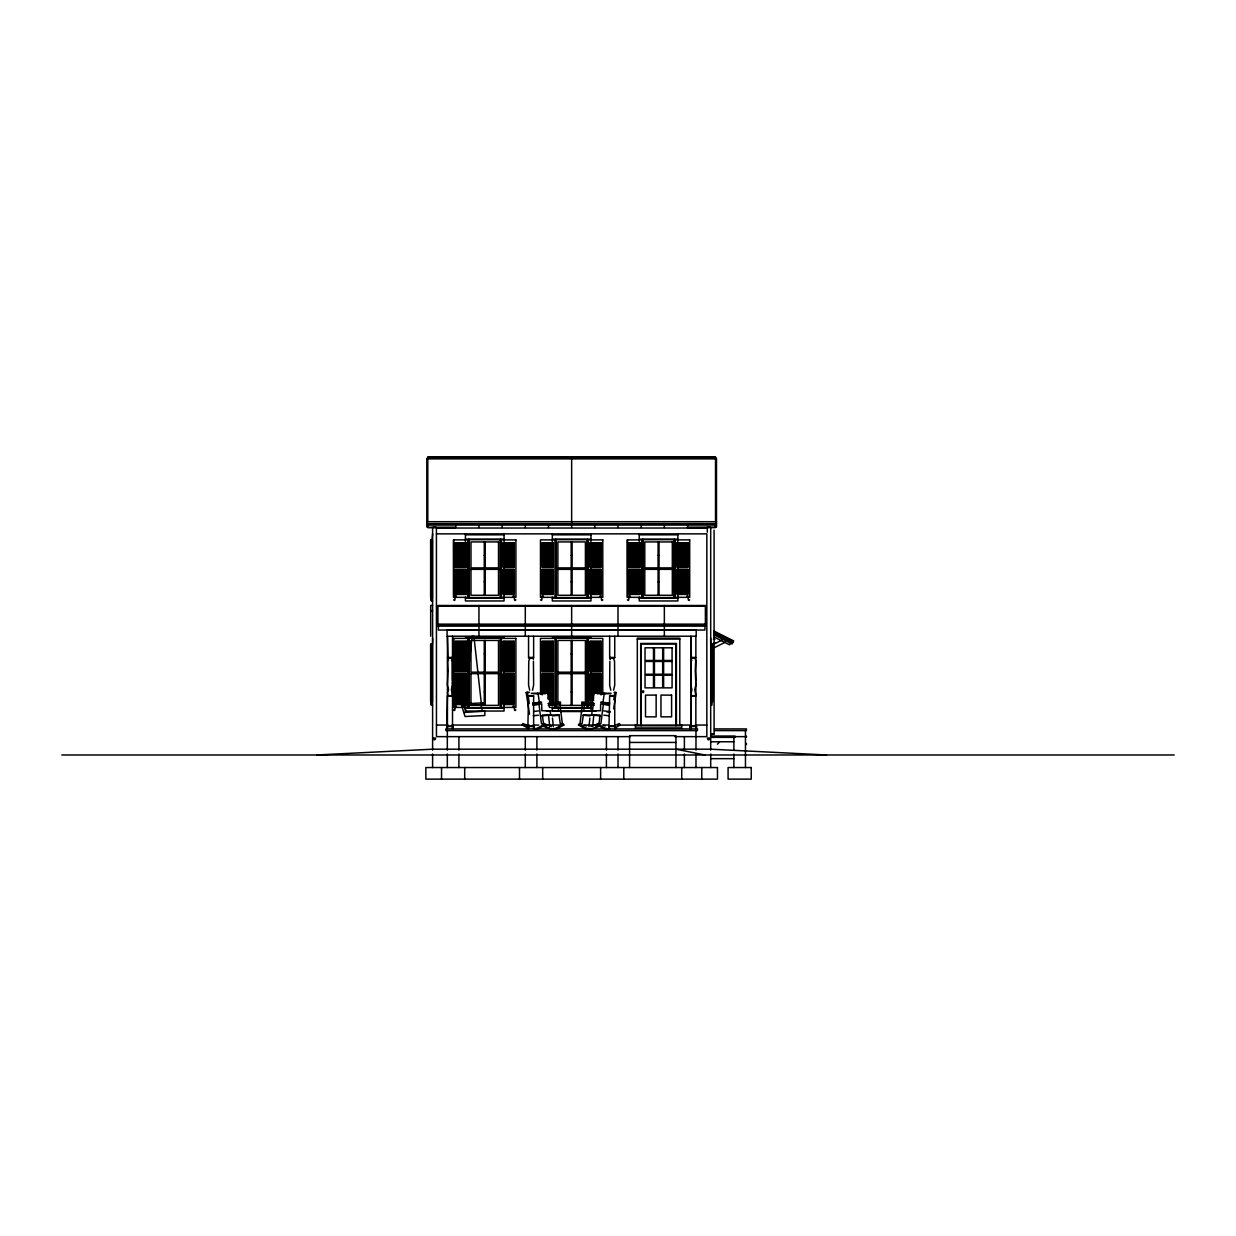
<?xml version="1.0" encoding="UTF-8"?>
<svg xmlns="http://www.w3.org/2000/svg" width="1236" height="1236" viewBox="0 0 1236 1236"><rect width="100%" height="100%" fill="white"/><g stroke="black" fill="none" stroke-linecap="round" stroke-linejoin="round"><path stroke-width="1.5" d="M431.209 596.262L431.194 600.572M431.209 700.549L431.194 704.86M594.408 703.485L581.862 702.326L581.801 704.01L584.551 704.087L583.809 710.746L600.541 710.746L600.619 704.01L602.705 704.01L602.782 702.326L600.681 702.326L609.394 703.284M609.657 695.713L608.946 728.916L609.549 726.011L614.848 726.011L614.74 728.916L614.74 695.713M447.432 684.806L447.988 671.488M690.785 684.806L690.939 682.257M588.969 726.768L589.881 718.085M592.6 726.629L593.713 716.077M464.674 703.902L472.152 636.123M582.465 704.087L579.978 723.771A3.214 1.607 90 0 0 579.205 723.832L578.479 725.022L583.979 728.112A57.165 28.582 -90 0 0 589.201 728.946M603.369 704.087L600.881 723.771A3.214 1.607 -90 0 0 600.109 723.832L599.383 725.022L604.883 728.112A57.165 28.582 90 0 0 610.105 728.946M512.986 596.262C515.675 593.218 513.033 602.921 515.875 599.877M512.986 706.343C515.675 703.299 513.033 713.002 515.875 709.958M599.893 596.262C602.735 593.218 600.093 602.921 602.782 599.877M686.799 596.262C689.487 593.218 686.845 602.921 689.688 599.877M452.5 685.13L451.372 689.564L452.422 694.926M695.868 685.13L694.725 689.564L695.791 694.926M596.123 692.284L594.037 692.284L592.307 703.485L581.862 702.326M592.446 710.638L593.574 703.392M602.766 703.485L604.327 693.303L605.516 693.674M613.798 699.746L614.941 692.284L616.146 692.531L613.643 708.831M608.946 728.916L609.549 726.011M690.074 726.984L690.677 726.011L690.059 728.916L690.661 726.011L695.976 726.011L696.579 728.916L695.961 726.011L696.579 726.984L695.868 726.011L696.563 726.49L690.059 726.49L690.769 726.011M599.8 726.135L591.287 728.946A57.165 28.582 -90 0 1 586.065 728.112L580.565 725.022L581.291 723.832A3.214 1.607 90 0 1 582.063 723.771L583.33 715.026L600.063 715.026L598.95 723.863A3.214 1.607 -90 0 0 598.023 723.832L597.282 725.022L602.797 728.112A57.165 28.582 90 0 0 608.019 728.946M543.237 725.099L543.763 723.585A4.774 2.379 -90 0 1 544.242 723.632L551.457 726.598M690.97 660.936L691.82 660.457L691.017 658.942M690.862 694.926L691.928 689.564L690.785 685.13M452.361 682.257L452.5 684.806M695.713 682.257L695.868 684.806M690.939 680.851L690.97 661.214M431.395 598.131L431.395 600.912L432.6 600.959M431.395 702.419L431.395 705.2L432.6 705.246M717.405 744.18L719.445 742.141M446.721 726.49L452.623 726.011L453.226 728.916L452.608 726.011L453.241 726.49L446.721 726.49L446.706 728.916L447.447 695.713L451.912 695.59M452.361 680.851L452.314 660.936L451.48 660.457C454.755 656.965 445.192 656.949 448.452 660.457L447.617 660.936L448.035 670.824M542.542 726.135L551.055 728.946A57.165 28.582 90 0 0 556.262 728.112L561.777 725.022L561.036 723.832A3.214 1.607 -90 0 0 560.279 723.771L559.012 715.026L542.28 715.026L543.546 723.771A3.214 1.607 90 0 1 544.319 723.832L545.045 725.022L542.959 725.022L537.459 728.112A57.165 28.582 -90 0 1 533.983 728.885M545.045 725.022L539.545 728.112A57.165 28.582 -90 0 1 534.323 728.946L533.736 726.011L528.452 726.011L527.834 728.916L528.56 695.713M559.877 704.087L562.365 723.771A3.214 1.607 -90 0 1 563.137 723.832L563.863 725.022L558.363 728.112A57.165 28.582 90 0 1 554.887 728.885M528.56 726.011L527.834 726.49L534.354 726.49L534.354 728.916M609.657 726.011L608.946 726.49L615.451 726.49L615.451 728.916L614.74 726.011M597.714 726.135L594.392 727.88M456.501 596.262C453.627 593.234 456.331 602.89 453.597 599.877M543.407 596.262C540.534 593.234 543.237 602.89 540.503 599.877M630.314 596.262C627.44 593.234 630.144 602.89 627.409 599.877M456.501 706.343C453.627 703.315 456.331 712.971 453.597 709.958M533.442 661.214L533.628 685.13L532.484 690.229M695.683 661.214L695.265 670.824M714.161 643.987L721.793 640.171M714.084 647.803L725.393 642.148M615.296 727.88L620.009 725.099L619.483 723.585A4.774 2.379 -90 0 0 619.004 723.632L613.473 726.258M536.826 693.674L538.015 693.303L539.576 703.485M450.939 657.815L452.515 657.459L447.447 657.459L449.008 657.815M532.052 657.815L533.628 657.459L528.56 657.459L530.12 657.815M449.008 695.713L447.447 696.084L452.515 696.084L450.939 695.713M613.164 657.815L614.74 657.459L609.657 657.459L611.233 657.815M530.12 695.713L528.56 696.084L533.628 696.084L532.052 695.713M694.277 657.815L695.868 657.459L690.769 657.459L692.345 657.815M611.233 695.713L609.657 696.084L614.74 696.084L613.164 695.713M692.345 695.713L690.769 696.084L695.853 696.084L694.277 695.713M590.885 726.598L598.1 723.632A4.774 2.379 90 0 1 598.579 723.585L599.105 725.099M529.533 714.269L526.196 692.531L529.487 692.284M532.948 703.284L541.662 702.326L539.56 702.326L539.622 704.01L541.723 704.01L541.801 710.746L558.533 710.746L557.791 704.087L560.541 704.01L560.464 702.326L550.02 703.485L548.305 692.284L545.014 692.531L545.184 693.674L533.473 693.674M458.154 694.122L460.518 693.751M711.38 734.076L713.357 734.091M714.084 734.045L714.084 530.136M533.628 711.488L538.51 710.901M546.436 711.21L550.174 710.746L550.638 715.026L542.001 715.907M532.608 703.099L539.56 702.326M532.731 704.829L537.768 704.273M533.149 705.014L538.185 704.458M547.934 703.485L560.464 702.326M556.586 704.273L548.197 705.2L557.003 704.458M533.21 715.737L538.51 715.196M552.353 715.907L559.414 715.196M695.25 695.59L690.785 695.652L690.769 728.916L690.661 726.011M461.739 705.771L484.666 704.458L484.543 702.774L461.213 704.072M463.794 712.477L484.836 711.194L484.836 715.52L465.045 716.525L457.799 692.979L460.209 692.732L466.173 712.338M316.725 754.98L432.6 749.186L710.7 749.186L826.575 754.98M480.804 703.099L481.762 703.052M711.179 734.045L714.084 733.921M427.78 458.324L715.52 458.324M427.78 457.475L715.52 457.475M427.78 458.803L715.52 458.803M426.806 521.7L716.494 521.7M426.806 523.631L716.494 523.631M427.78 525.068L715.52 525.068L715.474 527.432L687.525 527.494L687.525 523.631M433.28 527.108L435.783 527.108M707.517 527.108L710.02 527.108M427.78 523.631L427.78 527.494L455.775 527.432L455.775 523.631M687.525 527.432L715.474 527.432L715.52 523.631M427.78 527.494L455.775 527.494M706.837 528.035L436.416 528.035L436.462 736.641L630.437 736.641M432.6 533.859L432.121 539.159M436.462 533.859L706.837 533.859L706.837 736.641L674.779 736.641M465.431 534.817L504.056 534.817M552.337 534.817L590.962 534.817M639.244 534.817L677.869 534.817M465.431 539.159L504.056 539.159M552.337 539.159L590.962 539.159M639.244 539.159L677.869 539.159M453.566 539.885L468.089 539.885L468.089 597.343L453.566 597.343L453.566 539.885L453.627 597.343M554.995 539.885L540.472 539.885L540.472 597.343L554.995 597.343L554.933 539.885M627.378 539.885L641.901 539.885L641.901 597.343L627.378 597.343L627.378 539.885L627.44 597.343M430.947 542.789L431.858 542.789M455.281 543.052L466.374 543.052M503.114 543.052L514.207 543.052M542.187 543.052L553.28 543.052M590.02 543.052L601.113 543.052M629.093 543.052L640.186 543.052M676.926 543.052L688.019 543.052M455.281 544.504L466.374 544.504M503.114 544.504L514.207 544.504M542.187 544.504L553.28 544.504M590.02 544.504L601.113 544.504M629.093 544.504L640.186 544.504M676.926 544.504L688.019 544.504M455.281 545.957L466.374 545.957M503.114 545.957L514.207 545.957M542.187 545.957L553.28 545.957M590.02 545.957L601.113 545.957M629.093 545.957L640.186 545.957M676.926 545.957L688.019 545.957M455.281 547.409L466.374 547.409M503.114 547.409L514.207 547.409M542.187 547.409L553.28 547.409M590.02 547.409L601.113 547.409M629.093 547.409L640.186 547.409M676.926 547.409L688.019 547.409M455.281 548.846L466.374 548.846M503.114 548.846L514.207 548.846M542.187 548.846L553.28 548.846M590.02 548.846L601.113 548.846M629.093 548.846L640.186 548.846M676.926 548.846L688.019 548.846M455.281 550.298L466.374 550.298M503.114 550.298L514.207 550.298M542.187 550.298L553.28 550.298M590.02 550.298L601.113 550.298M629.093 550.298L640.186 550.298M676.926 550.298L688.019 550.298M455.281 551.75L466.374 551.75M503.114 551.75L514.207 551.75M542.187 551.75L553.28 551.75M590.02 551.75L601.113 551.75M629.093 551.75L640.186 551.75M676.926 551.75L688.019 551.75M455.281 553.203L466.374 553.203M503.114 553.203L514.207 553.203M542.187 553.203L553.28 553.203M590.02 553.203L601.113 553.203M629.093 553.203L640.186 553.203M676.926 553.203L688.019 553.203M455.281 554.64L466.374 554.64M503.114 554.64L514.207 554.64M542.187 554.64L553.28 554.64M590.02 554.64L601.113 554.64M629.093 554.64L640.186 554.64M676.926 554.64L688.019 554.64M484.265 555.458L485.223 555.458M571.171 555.458L572.129 555.458M658.077 555.458L659.035 555.458M455.281 556.092L466.374 556.092M503.114 556.092L514.207 556.092M542.187 556.092L553.28 556.092M590.02 556.092L601.113 556.092M629.093 556.092L640.186 556.092M676.926 556.092L688.019 556.092M455.281 557.544L466.374 557.544M503.114 557.544L514.207 557.544M542.187 557.544L553.28 557.544M590.02 557.544L601.113 557.544M629.093 557.544L640.186 557.544M676.926 557.544L688.019 557.544M455.281 558.996L466.374 558.996M503.114 558.996L514.207 558.996M542.187 558.996L553.28 558.996M590.02 558.996L601.113 558.996M629.093 558.996L640.186 558.996M676.926 558.996L688.019 558.996M455.281 560.433L466.374 560.433M503.114 560.433L514.207 560.433M542.187 560.433L553.28 560.433M590.02 560.433L601.113 560.433M629.093 560.433L640.186 560.433M676.926 560.433L688.019 560.433M455.281 561.886L466.374 561.886M503.114 561.886L514.207 561.886M542.187 561.886L553.28 561.886M590.02 561.886L601.113 561.886M629.093 561.886L640.186 561.886M676.926 561.886L688.019 561.886M455.281 563.338L466.374 563.338M503.114 563.338L514.207 563.338M542.187 563.338L553.28 563.338M590.02 563.338L601.113 563.338M629.093 563.338L640.186 563.338M676.926 563.338L688.019 563.338M455.281 564.79L466.374 564.79M503.114 564.79L514.207 564.79M542.187 564.79L553.28 564.79M590.02 564.79L601.113 564.79M629.093 564.79L640.186 564.79M676.926 564.79L688.019 564.79M455.281 566.227L466.374 566.227M503.114 566.227L514.207 566.227M542.187 566.227L553.28 566.227M590.02 566.227L601.113 566.227M629.093 566.227L640.186 566.227M676.926 566.227L688.019 566.227M430.947 567.648L431.858 567.648M556.2 567.896L587.1 567.896M469.294 569.348L500.194 569.348M556.2 569.348L587.1 569.348M643.106 569.348L674.006 569.348M430.947 569.58L431.858 569.58M455.281 569.873L466.374 569.873M503.114 569.873L514.207 569.873M542.187 569.873L553.28 569.873M590.02 569.873L601.113 569.873M629.093 569.873L640.186 569.873M676.926 569.873L688.019 569.873M455.281 571.326L466.374 571.326M503.114 571.326L514.207 571.326M542.187 571.326L553.28 571.326M590.02 571.326L601.113 571.326M629.093 571.326L640.186 571.326M676.926 571.326L688.019 571.326M455.281 572.778L466.374 572.778M503.114 572.778L514.207 572.778M542.187 572.778L553.28 572.778M590.02 572.778L601.113 572.778M629.093 572.778L640.186 572.778M676.926 572.778L688.019 572.778M455.281 574.23L466.374 574.23M503.114 574.23L514.207 574.23M542.187 574.23L553.28 574.23M590.02 574.23L601.113 574.23M629.093 574.23L640.186 574.23M676.926 574.23L688.019 574.23M455.281 575.667L466.374 575.667M503.114 575.667L514.207 575.667M542.187 575.667L553.28 575.667M590.02 575.667L601.113 575.667M629.093 575.667L640.186 575.667M676.926 575.667L688.019 575.667M455.281 577.119L466.374 577.119M503.114 577.119L514.207 577.119M542.187 577.119L553.28 577.119M590.02 577.119L601.113 577.119M629.093 577.119L640.186 577.119M676.926 577.119L688.019 577.119M455.281 578.572L466.374 578.572M503.114 578.572L514.207 578.572M542.187 578.572L553.28 578.572M590.02 578.572L601.113 578.572M629.093 578.572L640.186 578.572M676.926 578.572L688.019 578.572M455.281 580.024L466.374 580.024M503.114 580.024L514.207 580.024M542.187 580.024L553.28 580.024M590.02 580.024L601.113 580.024M629.093 580.024L640.186 580.024M676.926 580.024L688.019 580.024M455.281 581.461L466.374 581.461M503.114 581.461L514.207 581.461M542.187 581.461L553.28 581.461M590.02 581.461L601.113 581.461M629.093 581.461L640.186 581.461M676.926 581.461L688.019 581.461M484.265 581.77L485.223 581.77M571.171 581.77L572.129 581.77M658.077 581.77L659.035 581.77M455.281 582.913L466.374 582.913M503.114 582.913L514.207 582.913M542.187 582.913L553.28 582.913M590.02 582.913L601.113 582.913M629.093 582.913L640.186 582.913M676.926 582.913L688.019 582.913M455.281 584.365L466.374 584.365M503.114 584.365L514.207 584.365M542.187 584.365L553.28 584.365M590.02 584.365L601.113 584.365M629.093 584.365L640.186 584.365M676.926 584.365L688.019 584.365M455.281 585.818L466.374 585.818M503.114 585.818L514.207 585.818M542.187 585.818L553.28 585.818M590.02 585.818L601.113 585.818M629.093 585.818L640.186 585.818M676.926 585.818L688.019 585.818M455.281 587.255L466.374 587.255M503.114 587.255L514.207 587.255M542.187 587.255L553.28 587.255M590.02 587.255L601.113 587.255M629.093 587.255L640.186 587.255M676.926 587.255L688.019 587.255M455.281 588.707L466.374 588.707M503.114 588.707L514.207 588.707M542.187 588.707L553.28 588.707M590.02 588.707L601.113 588.707M629.093 588.707L640.186 588.707M676.926 588.707L688.019 588.707M455.281 590.159L466.374 590.159M503.114 590.159L514.207 590.159M542.187 590.159L553.28 590.159M590.02 590.159L601.113 590.159M629.093 590.159L640.186 590.159M676.926 590.159L688.019 590.159M455.281 591.611L466.374 591.611M503.114 591.611L514.207 591.611M542.187 591.611L553.28 591.611M590.02 591.611L601.113 591.611M629.093 591.611L640.186 591.611M676.926 591.611L688.019 591.611M455.281 593.048L466.374 593.048M503.114 593.048L514.207 593.048M542.187 593.048L553.28 593.048M590.02 593.048L601.113 593.048M629.093 593.048L640.186 593.048M676.926 593.048L688.019 593.048M430.947 594.454L431.858 594.454M431.194 598.07L432.6 598.07M465.431 598.07L504.056 598.07M552.337 598.07L590.962 598.07M639.244 598.07L677.869 598.07M432.6 605.439L430.669 605.439L430.669 636.216M438.394 605.995L704.906 605.995M430.669 610.661L432.6 610.661M437.899 624.195L705.385 624.195M437.899 624.69L705.385 624.69M465.431 637.652L504.056 637.652M552.337 637.652L590.962 637.652M432.6 638.147L432.6 643.446M710.7 638.147L710.7 643.446M453.566 638.379L468.089 638.379L468.089 707.425L453.566 707.425L453.566 638.379L453.627 707.425M637.312 639.105L679.8 639.105M713.404 639.259L714.933 639.367M455.281 641.546L466.374 641.546M503.114 641.546L514.207 641.546M542.187 641.546L553.28 641.546M590.02 641.546L601.113 641.546M455.281 642.998L466.374 642.998M503.114 642.998L514.207 642.998M542.187 642.998L553.28 642.998M590.02 642.998L601.113 642.998M713.496 643.199L715.443 643.199M455.281 644.45L466.374 644.45M503.114 644.45L514.207 644.45M542.187 644.45L553.28 644.45M590.02 644.45L601.113 644.45M455.281 645.903L466.374 645.903M503.114 645.903L514.207 645.903M542.187 645.903L553.28 645.903M590.02 645.903L601.113 645.903M430.947 647.077L431.858 647.077M711.472 647.077L712.569 647.077L712.569 671.936L711.472 671.936M455.281 647.34L466.374 647.34M503.114 647.34L514.207 647.34M542.187 647.34L553.28 647.34M590.02 647.34L601.113 647.34M455.281 648.792L466.374 648.792M503.114 648.792L514.207 648.792M542.187 648.792L553.28 648.792M590.02 648.792L601.113 648.792M455.281 650.244L466.374 650.244M503.114 650.244L514.207 650.244M542.187 650.244L553.28 650.244M590.02 650.244L601.113 650.244M455.281 651.696L466.374 651.696M503.114 651.696L514.207 651.696M542.187 651.696L553.28 651.696M590.02 651.696L601.113 651.696M455.281 653.133L466.374 653.133M503.114 653.133L514.207 653.133M542.187 653.133L553.28 653.133M590.02 653.133L601.113 653.133M484.265 653.952L485.223 653.952M571.171 653.952L572.129 653.952M455.281 654.586L466.374 654.586M503.114 654.586L514.207 654.586M542.187 654.586L553.28 654.586M590.02 654.586L601.113 654.586M455.281 656.038L466.374 656.038M503.114 656.038L514.207 656.038M542.187 656.038L553.28 656.038M590.02 656.038L601.113 656.038M455.281 657.49L466.374 657.49M503.114 657.49L514.207 657.49M542.187 657.49L553.28 657.49M590.02 657.49L601.113 657.49M529.286 657.938L532.901 657.938M610.383 657.938L614.014 657.938M455.281 658.927L466.374 658.927M503.114 658.927L514.207 658.927M542.187 658.927L553.28 658.927M590.02 658.927L601.113 658.927M455.281 660.379L466.374 660.379M503.114 660.379L514.207 660.379M542.187 660.379L553.28 660.379M590.02 660.379L601.113 660.379M455.281 661.832L466.374 661.832M503.114 661.832L514.207 661.832M542.187 661.832L553.28 661.832M590.02 661.832L601.113 661.832M455.281 663.284L466.374 663.284M503.114 663.284L514.207 663.284M542.187 663.284L553.28 663.284M590.02 663.284L601.113 663.284M455.281 664.721L466.374 664.721M503.114 664.721L514.207 664.721M542.187 664.721L553.28 664.721M590.02 664.721L601.113 664.721M455.281 666.173L466.374 666.173M503.114 666.173L514.207 666.173M542.187 666.173L553.28 666.173M590.02 666.173L601.113 666.173M455.281 667.625L466.374 667.625M503.114 667.625L514.207 667.625M542.187 667.625L553.28 667.625M590.02 667.625L601.113 667.625M455.281 669.078L466.374 669.078M503.114 669.078L514.207 669.078M542.187 669.078L553.28 669.078M590.02 669.078L601.113 669.078M455.281 670.515L466.374 670.515M503.114 670.515L514.207 670.515M542.187 670.515L553.28 670.515M590.02 670.515L601.113 670.515M430.947 671.936L431.858 671.936M556.2 672.183L587.1 672.183M469.294 673.635L500.194 673.635M556.2 673.635L587.1 673.635M430.947 673.867L431.858 673.867M711.472 673.867L712.569 673.867L712.569 698.742L711.472 698.742M455.281 674.161L466.374 674.161M503.114 674.161L514.207 674.161M542.187 674.161L553.28 674.161M590.02 674.161L601.113 674.161M455.281 675.613L466.374 675.613M503.114 675.613L514.207 675.613M542.187 675.613L553.28 675.613M590.02 675.613L601.113 675.613M455.281 677.065L466.374 677.065M503.114 677.065L514.207 677.065M542.187 677.065L553.28 677.065M590.02 677.065L601.113 677.065M455.281 678.518L466.374 678.518M503.114 678.518L514.207 678.518M542.187 678.518L553.28 678.518M590.02 678.518L601.113 678.518M455.281 679.955L466.374 679.955M503.114 679.955L514.207 679.955M542.187 679.955L553.28 679.955M590.02 679.955L601.113 679.955M455.281 681.407L466.374 681.407M503.114 681.407L514.207 681.407M542.187 681.407L553.28 681.407M590.02 681.407L601.113 681.407M455.281 682.859L466.374 682.859M503.114 682.859L514.207 682.859M542.187 682.859L553.28 682.859M590.02 682.859L601.113 682.859M455.281 684.311L466.374 684.311M503.114 684.311L514.207 684.311M542.187 684.311L553.28 684.311M590.02 684.311L601.113 684.311M455.281 685.748L466.374 685.748M503.114 685.748L514.207 685.748M542.187 685.748L553.28 685.748M590.02 685.748L601.113 685.748M455.281 687.201L466.374 687.201M503.114 687.201L514.207 687.201M542.187 687.201L553.28 687.201M590.02 687.201L601.113 687.201M455.281 688.653L466.374 688.653M503.114 688.653L514.207 688.653M542.187 688.653L553.28 688.653M590.02 688.653L601.113 688.653M455.281 690.105L466.374 690.105M503.114 690.105L514.207 690.105M542.187 690.105L553.28 690.105M590.02 690.105L601.113 690.105M455.281 691.542L466.374 691.542M503.114 691.542L514.207 691.542M542.187 691.542L553.28 691.542M590.02 691.542L601.113 691.542M484.265 691.851L485.223 691.851M571.171 691.851L572.129 691.851M546.219 692.284L548.305 692.284M526.196 692.531L528.282 692.531M614.06 692.531L616.146 692.531M455.281 692.994L466.374 692.994M503.114 692.994L514.207 692.994M542.187 692.994L553.28 692.994M590.02 692.994L601.113 692.994M531.31 693.303L546.374 693.303M595.968 693.303L611.017 693.303M610.538 693.674L597.158 693.674L597.328 692.531L594.037 692.284M455.281 694.447L466.374 694.447M503.114 694.447L514.207 694.447M547.733 694.447L553.28 694.447M590.02 694.447L593.713 694.447M529.163 695.59L533.025 695.59M610.275 695.59L614.137 695.59M455.281 695.899L466.374 695.899M503.114 695.899L514.207 695.899M547.733 695.899L553.28 695.899M590.02 695.899L593.713 695.899M455.281 697.336L466.374 697.336M503.114 697.336L514.207 697.336M547.733 697.336L553.28 697.336M590.02 697.336L593.713 697.336M430.947 698.742L431.858 698.742M455.281 698.788L466.374 698.788M503.114 698.788L514.207 698.788M547.733 698.788L553.28 698.788M590.02 698.788L593.713 698.788M455.281 700.24L466.374 700.24M503.114 700.24L514.207 700.24M549.572 700.24L553.28 700.24M590.02 700.24L593.713 700.24M455.281 701.693L466.374 701.693M503.114 701.693L514.207 701.693M549.572 701.693L553.28 701.693M431.194 702.357L432.415 702.357M710.885 702.357L712.106 702.357M455.281 703.13L466.374 703.13M503.114 703.13L514.207 703.13M549.572 703.13L553.28 703.13M464.504 704.535L455.25 704.535L455.25 673.867L466.343 673.867L466.343 704.535M470.978 705.37L498.51 705.37L498.51 673.635M559.784 705.37L583.516 705.37M710.7 705.246L711.905 705.2L712.106 699.839M549.51 707.425L554.995 707.425M591.967 707.425L588.305 707.425L588.305 638.379L602.813 638.379L602.782 693.999M465.431 708.151L504.056 708.151M552.337 708.151L590.962 708.151M560.464 711.534L582.836 711.534M606.737 711.89L610.213 711.89M436.462 725.053L448.05 725.053M451.912 725.053L529.163 725.053M533.025 725.053L538.819 725.053M546.544 725.053L560.062 725.053M561.777 725.022L563.863 725.022M578.479 725.022L580.565 725.022M583.237 725.053L596.756 725.053M597.282 725.022L599.383 725.022M602.55 725.053L608.344 725.053M617.923 725.099L691.387 725.053M695.25 725.053L706.837 725.053M635.381 725.779L681.731 725.779M714.454 728.916L746.436 728.916L746.436 730.6L714.562 730.6M710.7 736.146L735.142 736.146M710.7 736.641L745.462 736.641M710.7 737.367L735.142 737.367M710.7 741.77L733.875 741.77M629.587 742.434L675.938 742.434M61.8 754.98L1174.2 754.98M710.7 758.657L733.875 758.657M464.195 703.871L465.169 703.917M691.387 657.938L690.769 636.216L690.785 727.958M448.035 657.938L447.447 636.216L447.432 727.958M603.832 715.196L609.132 715.737M600.341 715.907L591.704 715.026L592.168 710.746L595.906 711.21M582.928 715.196L589.989 715.907M602.782 702.326L609.734 703.099M604.574 704.273L609.611 704.829M604.157 704.458L609.193 705.014M585.756 704.273L594.145 705.2L585.339 704.458M603.832 710.901L610.337 711.689M675.938 749.186L704.906 754.98M549.665 728.437L544.628 726.135M528.869 726.258L523.338 723.632A4.774 2.379 90 0 0 522.859 723.585L522.318 725.099L528.745 728.437M603.678 725.347L605.238 725.995M584.86 725.347L586.42 725.995M529.132 727.88L525.81 726.135M713.975 631.055L733.674 640.897L732.16 643.925L713.898 634.794M713.929 631.828L733.35 641.546M714.006 633.218L732.16 642.303L729.518 644.759L714.084 637.034M609.842 661.214L609.657 685.13L610.8 690.229M533.628 726.011L533.628 728.916L533.628 695.713M695.713 680.851L695.296 671.488M696.579 726.984L695.976 726.011L695.853 728.916L695.868 636.216M453.226 726.984L452.608 726.011L452.515 728.916L452.5 636.216M695.683 660.936L695.142 657.938L691.496 657.938L691.387 659.221M542.959 725.022L542.233 723.832A3.214 1.607 90 0 0 541.461 723.771L538.973 704.087M480.959 704.721L482.426 711.349M548.769 703.392L549.325 707.023M527.401 692.284L529.116 703.485M447.432 685.13L448.575 689.564L447.509 692.793L448.035 695.59M473.898 636.138L481.283 703.083M552.461 718.085L553.373 726.768M548.63 716.077L549.742 726.629M746.436 736.146L746.436 737.367M746.436 743.392L746.436 744.597M745.462 730.6L745.462 767.541M733.875 736.641L733.875 750.159M733.875 754.022L733.875 767.541M716.494 458.324L716.494 527M715.52 521.7L715.52 456.872L427.78 456.872L427.78 521.7M711.951 647.077L711.951 671.936M711.951 673.867L711.951 698.742M711.859 644.172L711.859 701.631M710.7 528.066L710.7 750.159M710.7 754.022L710.7 767.541M707.316 527.108L707.316 532.191M704.906 624.582L704.906 630.051L438.394 630.051L438.394 624.582M701.77 767.541L701.77 779.128M695.976 730.6L695.976 750.159M695.976 754.022L695.976 767.541M684.389 736.641L684.389 750.159M684.389 754.022L684.389 767.541M681.731 725.053L681.731 727.942L635.381 727.942L635.381 725.053M681.731 767.541L681.731 779.128M679.8 725.053L679.8 638.147L637.312 638.147L637.312 725.053M677.869 533.859L677.869 600.959L639.244 600.959L639.244 597.127M676.416 725.053L676.416 643.446L640.696 643.446L640.696 725.053M675.938 725.779L675.938 643.941L641.175 643.941L641.175 725.779M675.938 767.541L675.938 735.667L629.587 735.667L629.587 767.541M674.485 539.159L674.485 598.07M672.322 569.348L672.322 595.288L644.79 595.288L644.79 569.348M664.35 523.631L664.35 527.494M664.35 605.501L664.35 636.216M659.035 541.94L659.035 567.896M659.035 569.348L659.035 595.288M658.077 541.94L658.077 567.896M658.077 569.348L658.077 595.288M642.627 539.159L642.627 598.07M641.839 539.885L641.839 597.343M641.175 523.631L641.175 527.494M639.244 533.859L639.244 541.522M623.794 767.541L623.794 779.128M618 523.631L618 527.494M618 605.501L618 636.216M618 736.641L618 750.159M618 754.022L618 767.541M614.74 636.216L614.74 657.815M613.705 659.221L614.555 660.936L614.74 685.13L613.597 690.229M609.657 636.216L609.657 657.815M606.413 736.641L606.413 750.159M606.413 754.022L606.413 767.541M601.129 694.941L601.129 673.867L590.035 673.867L590.035 704.535M600.619 767.541L600.619 779.128M594.825 523.631L594.825 527.494M590.962 533.859L590.962 600.959L552.337 600.959L552.337 597.127M590.962 641.469L590.962 711.04L552.337 711.04L552.337 707.208M587.579 539.159L587.579 598.07M587.579 637.652L587.579 708.151M585.416 567.896L585.416 541.94L557.884 541.94L557.884 567.896M585.416 569.348L585.416 595.288L557.884 595.288L557.884 569.348M585.416 672.183L585.416 640.433L557.884 640.433L557.884 672.183M585.416 673.635L585.416 705.37M572.129 541.94L572.129 567.896M572.129 569.348L572.129 595.288M572.129 640.433L572.129 672.183M572.129 673.635L572.129 705.37M571.65 458.803L571.65 527.494M571.65 605.501L571.65 636.216M571.171 541.94L571.171 567.896M571.171 569.348L571.171 595.288M571.171 640.433L571.171 672.183M571.171 673.635L571.171 705.37M557.884 673.635L557.884 703.5M555.721 539.159L555.721 598.07M555.721 637.652L555.721 708.151M554.933 707.425L554.995 638.379L540.472 638.379L540.534 693.999M553.249 704.535L553.249 673.867L542.156 673.867L542.156 694.941M552.337 533.859L552.337 541.522M548.475 523.631L548.475 527.494M542.681 767.541L542.681 779.128M536.887 736.641L536.887 750.159M536.887 754.022L536.887 767.541M533.628 636.216L533.628 657.815M529.58 659.221L528.745 660.936L528.56 685.13L529.703 690.229M528.56 636.216L528.56 657.815M525.3 523.631L525.3 527.494M525.3 605.501L525.3 636.216M525.3 736.641L525.3 750.159M525.3 754.022L525.3 767.541M519.506 767.541L519.506 779.128M504.056 533.859L504.056 600.959L465.431 600.959L465.431 597.127M504.056 641.469L504.056 711.04L465.431 711.04L465.431 707.208M502.125 523.631L502.125 527.494M500.673 539.159L500.673 598.07M500.673 637.652L500.673 708.151M498.51 569.348L498.51 595.288L470.978 595.288L470.978 569.348M485.223 541.94L485.223 567.896M485.223 569.348L485.223 595.288M485.223 640.433L485.223 672.183M485.223 673.635L485.223 705.37M484.265 541.94L484.265 567.896M484.265 569.348L484.265 595.288M484.265 640.433L484.265 672.183M484.265 673.635L484.265 705.37M478.95 523.631L478.95 527.494M478.95 605.501L478.95 636.216M470.978 673.635L470.978 703.5M468.815 539.159L468.815 598.07M468.815 637.652L468.815 708.151M468.027 539.885L468.027 597.343M468.027 638.379L468.027 707.425M465.431 533.859L465.431 541.522M464.705 767.541L464.705 779.128M458.911 736.641L458.911 750.159M458.911 754.022L458.911 767.541M451.897 658.263L451.912 659.221M447.324 730.6L447.324 750.159M447.324 754.022L447.324 767.541M441.53 767.541L441.53 779.128M432.6 528.066L432.6 750.159M432.6 754.022L432.6 767.541M431.843 539.885L431.843 597.343M431.843 644.172L431.843 701.631M431.596 539.885L431.596 597.343M431.596 644.172L431.596 701.631M431.441 539.885L431.441 597.343M431.441 644.172L431.441 701.631M430.885 539.885L430.885 597.343M430.885 644.172L430.885 701.631M426.806 458.324L426.806 527M642.179 691.48C643.353 695.173 645.038 688.885 642.179 691.48M433.28 738.371C433.913 742.62 438.147 736.301 433.28 738.371M707.517 738.371C708.151 742.62 712.384 736.301 707.517 738.371M533.396 658.942L533.025 658.263L533.396 658.942M610.275 658.263L610.275 659.221L610.275 658.263M500.194 539.653L469.294 539.653L469.294 597.591L500.194 597.591L500.194 539.653M587.1 539.653L556.2 539.653L556.2 597.591L587.1 597.591L587.1 539.653M674.006 539.653L643.106 539.653L643.106 597.591L674.006 597.591L674.006 539.653M432.399 539.885L430.622 539.885L430.622 597.343L432.399 597.343L432.399 539.885M515.906 539.885L501.399 539.885L501.399 597.343L515.906 597.343L515.906 539.885M602.813 539.885L588.305 539.885L588.305 597.343L602.813 597.343L602.782 539.885M689.719 539.885L675.211 539.885L675.258 597.343L689.719 597.343L689.688 539.885M498.51 541.94L470.978 541.94L470.978 567.896L498.51 567.896L498.51 541.94M672.322 541.94L644.79 541.94L644.79 567.896L672.322 567.896L672.322 541.94M466.343 542.789L455.25 542.789L455.25 567.648L466.343 567.648L466.343 542.789M514.222 542.789L503.129 542.789L503.129 567.648L514.222 567.648L514.222 542.789M553.249 542.789L542.156 542.789L542.156 567.648L553.249 567.648L553.249 542.789M601.129 542.789L590.035 542.789L590.035 567.648L601.129 567.648L601.129 542.789M640.155 542.789L629.062 542.789L629.062 567.648L640.155 567.648L640.155 542.789M688.035 542.789L676.942 542.789L676.942 567.648L688.035 567.648L688.035 542.789M466.343 569.58L455.25 569.58L455.25 594.454L466.343 594.454L466.343 569.58M514.222 569.58L503.129 569.58L503.129 594.454L514.222 594.454L514.222 569.58M553.249 569.58L542.156 569.58L542.156 594.454L553.249 594.454L553.249 569.58M601.129 569.58L590.035 569.58L590.035 594.454L601.129 594.454L601.129 569.58M640.155 569.58L629.062 569.58L629.062 594.454L640.155 594.454L640.155 569.58M688.035 569.58L676.942 569.58L676.942 594.454L688.035 594.454L688.035 569.58M705.385 605.501L437.899 605.501L437.899 626.127L705.385 626.127L705.385 605.501M696.208 629.881L447.077 629.881L447.077 636.216L696.208 636.216L696.208 629.881M500.194 638.147L469.294 638.147L469.294 707.672L500.194 707.672L500.194 638.147M587.1 638.147L556.2 638.147L556.2 707.672L587.1 707.672L587.1 638.147M515.906 638.379L501.399 638.379L501.399 707.425L515.906 707.425L515.906 638.379M498.51 640.433L470.978 640.433L470.978 672.183L498.51 672.183L498.51 640.433M466.343 641.283L455.25 641.283L455.25 671.936L466.343 671.936L466.343 641.283M514.222 641.283L503.129 641.283L503.129 671.936L514.222 671.936L514.222 641.283M553.249 641.283L542.156 641.283L542.156 671.936L553.249 671.936L553.249 641.283M601.129 641.283L590.035 641.283L590.035 671.936L601.129 671.936L601.129 641.283M432.399 644.172L430.622 644.172L430.622 701.631L432.399 701.631L432.399 644.172M712.678 644.172L710.901 644.172L710.901 701.631L712.678 701.631L712.678 644.172M653.489 647.803L645.038 647.803L645.038 660.472L653.489 660.472L653.489 647.803M662.666 647.803L654.447 647.803L654.447 660.472L662.666 660.472L662.666 647.803M672.075 647.803L663.624 647.803L663.624 660.472L672.075 660.472L672.075 647.803M653.489 661.445L645.038 661.445L645.038 674.238L653.489 674.238L653.489 661.445M662.666 661.445L654.447 661.445L654.447 674.238L662.666 674.238L662.666 661.445M672.075 661.445L663.624 661.445L663.624 674.238L672.075 674.238L672.075 661.445M514.222 673.867L503.129 673.867L503.129 704.535L514.222 704.535L514.222 673.867M653.489 675.196L645.038 675.196L645.038 687.865L653.489 687.865L653.489 675.196M662.666 675.196L654.447 675.196L654.447 687.865L662.666 687.865L662.666 675.196M672.075 675.196L663.624 675.196L663.624 687.865L672.075 687.865L672.075 675.196M656.146 695.111L645.516 695.111L645.516 716.834L656.146 716.834L656.146 695.111M671.596 695.111L660.966 695.111L660.966 716.834L671.596 716.834L671.596 695.111M697.428 728.916L445.872 728.916L445.872 730.6L697.428 730.6L697.428 728.916M717.467 767.541L425.848 767.541L425.848 779.128L717.467 779.128L717.467 767.541M751.256 767.541L728.081 767.541L728.081 779.128L751.256 779.128L751.256 767.541"/></g></svg>
